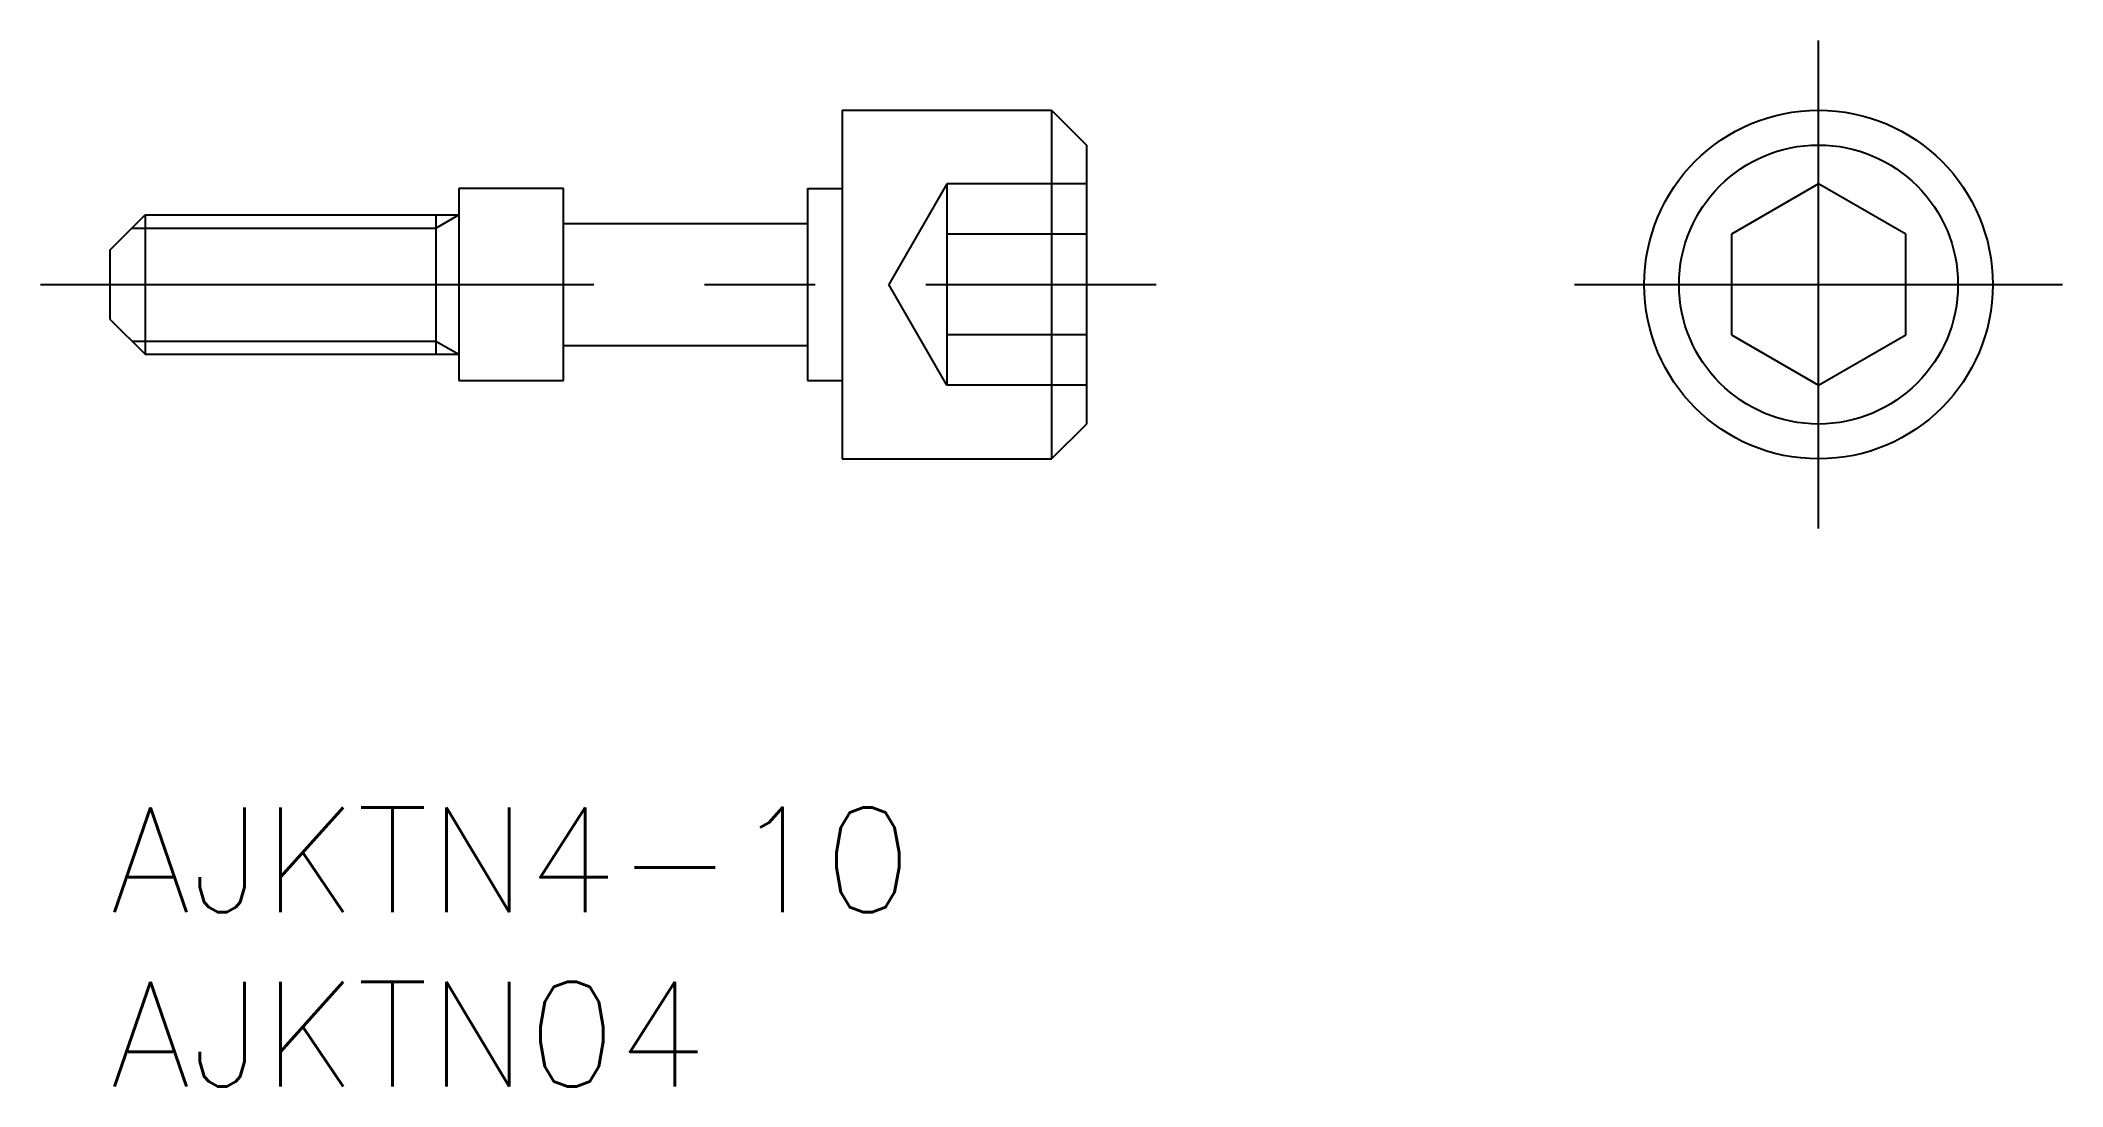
# Model space of a CAD drawing. Extents: x -2 to 56, y -8 to 22.
import ezdxf

# ---------------------------------------------------------------- set-up
doc = ezdxf.new("R2010")
doc.units = 0
doc.header["$LTSCALE"] = 0.5
doc.linetypes.add('CENTER', pattern=[50.8, 31.75, -6.35, 6.35, -6.35])
doc.linetypes.add('DASHED', pattern=[19.05, 12.7, -6.35])
for name, color, linetype in [('MSM_CENTER', 1, 'CENTER'), ('MSM_CONTINUOUS', 7, 'CONTINUOUS'), ('MSM_DASHED', 4, 'DASHED'), ('MSM_NARROW', 5, 'CONTINUOUS'), ('MSM_PART_NUMBER', 7, 'CONTINUOUS')]:
    doc.layers.add(name, color=color, linetype=linetype)
doc.styles.get("Standard").update_dxf_attribs({"font": 'txt.shx', "height": 3, "bigfont": 'bigfont.shx'})

# ---------------------------------------------------------------- blocks, each defined once
blk = doc.blocks.new('*U4')
at = {"layer": 'MSM_PART_NUMBER', "color": 7}
blk.add_text('AJKTN4-10', height=3, dxfattribs=at).set_placement((0, -3))
blk = doc.blocks.new('*U5')
at = {"layer": 'MSM_PART_NUMBER', "color": 7}
blk.add_text('AJKTN04', height=3, dxfattribs=at).set_placement((0, -8))

msp = doc.modelspace()

# ---------------------------------------------------------------- linework, layer by layer
at = {"layer": 'MSM_CENTER'}
for p, q in [((49, 8), (49, 22)), ((-2, 15), (30, 15)), ((42, 15), (56, 15))]:
    msp.add_line(p, q, dxfattribs=at)
at = {"layer": 'MSM_CONTINUOUS'}
for p, q in [((21, 20), (27, 20)), ((21, 20), (21, 10)), ((27, 20), (27, 10)), ((27, 20), (28, 19)), ((28, 19), (28, 11)), ((13, 17.75), (10, 17.75)), ((10, 17.75), (10, 12.25)), ((13, 12.25), (13, 17.75)), ((20, 17.75), (21, 17.75)), ((20, 17.75), (20, 12.25)), ((49, 17.887), (46.5, 16.443)), ((51.5, 16.443), (49, 17.887)), ((0, 16), (1, 17)), ((1, 17), (10, 17)), ((1, 17), (1, 13)), ((9.344, 17), (9.344, 13)), ((13, 16.75), (20, 16.75)), ((46.5, 16.443), (46.5, 13.557)), ((51.5, 13.557), (51.5, 16.443)), ((0, 14), (0, 16)), ((0, 14), (1, 13)), ((46.5, 13.557), (49, 12.113)), ((49, 12.113), (51.5, 13.557)), ((1, 13), (10, 13)), ((13, 13.25), (20, 13.25)), ((10, 12.25), (13, 12.25)), ((20, 12.25), (21, 12.25)), ((27, 10), (28, 11)), ((21, 10), (27, 10))]:
    msp.add_line(p, q, dxfattribs=at)
for radius in [5, 4]:
    msp.add_circle((49, 15), radius, dxfattribs=at)
at = {"layer": 'MSM_DASHED'}
for p, q in [((24, 17.887), (22.333, 15)), ((28, 17.887), (24, 17.887)), ((24, 17.887), (24, 12.113)), ((28, 16.443), (24, 16.443)), ((24, 12.113), (22.333, 15)), ((28, 13.557), (24, 13.557)), ((28, 12.113), (24, 12.113))]:
    msp.add_line(p, q, dxfattribs=at)
at = {"layer": 'MSM_NARROW'}
for p, q in [((9.344, 16.621), (10, 17)), ((0.621, 16.621), (9.344, 16.621)), ((0.621, 13.379), (9.344, 13.379)), ((9.344, 13.379), (10, 13))]:
    msp.add_line(p, q, dxfattribs=at)

# ---------------------------------------------------------------- block references
at = {"layer": 'MSM_CONTINUOUS'}
for name in ['*U4', '*U5']:
    msp.add_blockref(name, (0, 0), dxfattribs=at)

doc.saveas('drawing.dxf')
